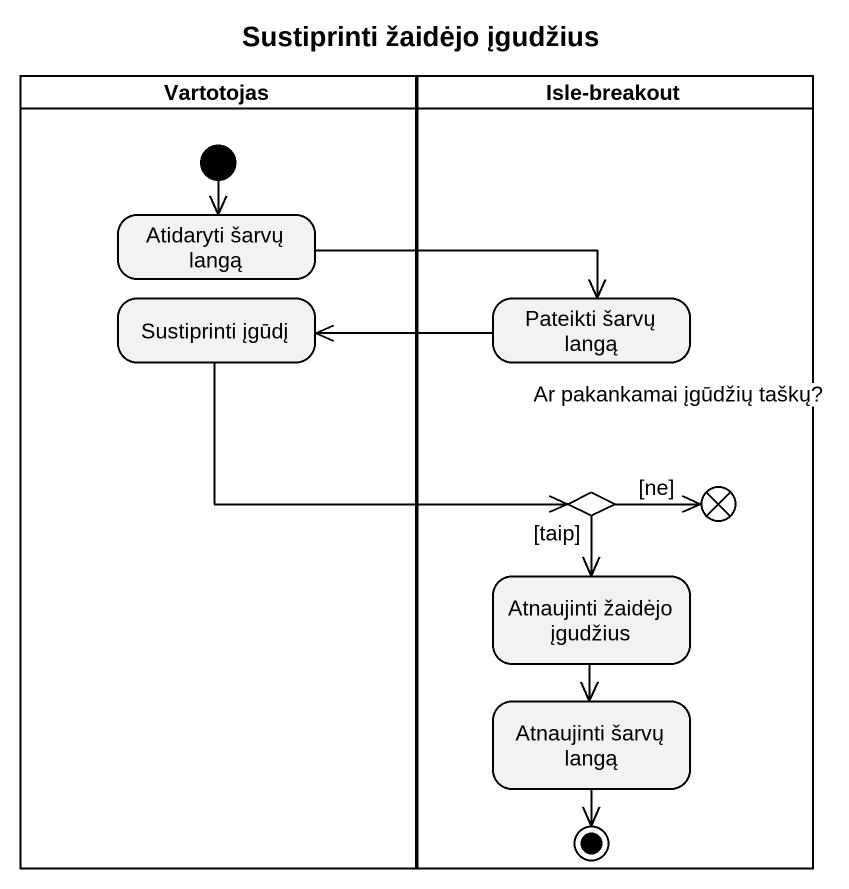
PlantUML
@startuml
title Sustiprinti žaidėjo įgudžius
hide empty description
state Vartotojas <<partition>> {
  state "Atidaryti šarvų langą" as Atidaryti_šarvų_langą
  state "Sustiprinti įgūdį" as Sustiprinti_įgūdį
  [*] --> Atidaryti_šarvų_langą
}
state "Isle-breakout" as Isle_breakout <<partition>> {
  state "Pateikti šarvų langą" as Pateikti_šarvų_langą
  state "Ar pakankamai įgūdžių taškų?" as Ar_pakankamai_įgūdžių_taškų <<choice>>
  state flowfinal1 <<end>>
  state "Atnaujinti žaidėjo įgudžius" as Atnaujinti_žaidėjo_įgudžius
  state "Atnaujinti šarvų langą" as Atnaujinti_šarvų_langą
  Atnaujinti_šarvų_langą --> [*]
}
Atidaryti_šarvų_langą -right-> Pateikti_šarvų_langą
Sustiprinti_įgūdį -right-> Ar_pakankamai_įgūdžių_taškų
Pateikti_šarvų_langą -left-> Sustiprinti_įgūdį
Ar_pakankamai_įgūdžių_taškų -right-> flowfinal1 : [ne]
Ar_pakankamai_įgūdžių_taškų --> Atnaujinti_žaidėjo_įgudžius : [taip]
Atnaujinti_žaidėjo_įgudžius --> Atnaujinti_šarvų_langą
@enduml
